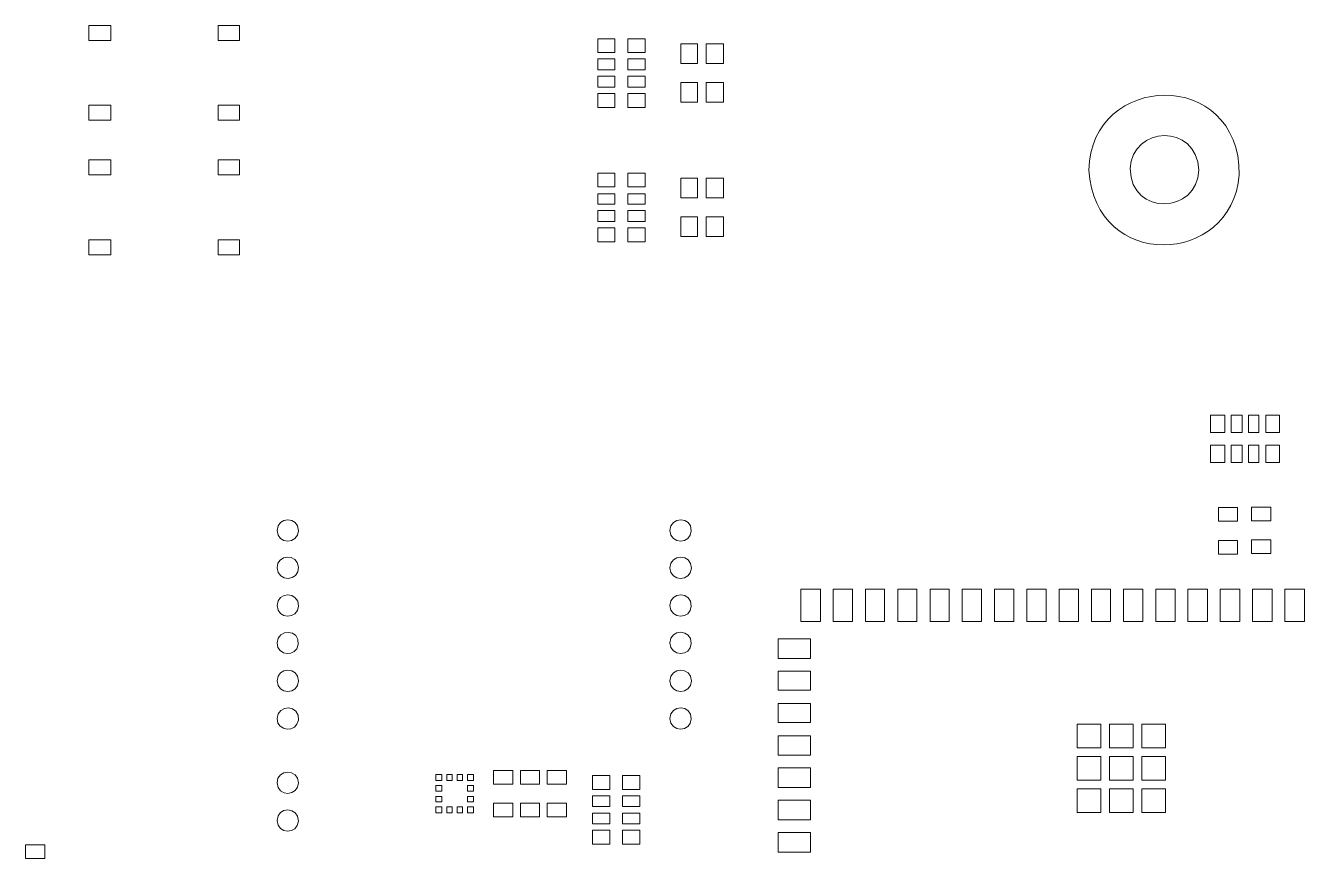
# Model space of a CAD drawing. Header units: inches. Extents: x 1.67 to 6.85, y 3.98 to 6.99.
# Drawn here: x 4.505 to 6.846, y 5.375 to 6.9 of the extents above; entities that cross this region are included whole.
import ezdxf

# ---------------------------------------------------------------- set-up
doc = ezdxf.new("R2010")
doc.units = ezdxf.units.IN
doc.header["$MEASUREMENT"] = 0
doc.layers.add('EBENE_1', color=7, linetype='Continuous')

# ---------------------------------------------------------------- blocks, each defined once
blk = doc.blocks.new('block 54')
at = {"layer": 'EBENE_1', "color": 7, "lineweight": 9, "true_color": 0xffffff}
blk.add_open_spline([(6.4514, 6.6357), (6.4551, 6.8152), (6.7273, 6.8244), (6.7267, 6.6268), (6.7131, 6.4583), (6.4616, 6.4502), (6.4514, 6.6357)], degree=3, knots=[0, 0, 0, 0, 1, 1, 1, 2, 2, 2, 2], dxfattribs=at)
blk = doc.blocks.new('block 55')
at = {"layer": 'EBENE_1', "color": 7, "lineweight": 9, "true_color": 0xffffff}
blk.add_open_spline([(6.6526, 6.6357), (6.6508, 6.5555), (6.5286, 6.5497), (6.5268, 6.6382), (6.5308, 6.7163), (6.6482, 6.7222), (6.6526, 6.6357)], degree=3, knots=[0, 0, 0, 0, 1, 1, 1, 2, 2, 2, 2], dxfattribs=at)
blk = doc.blocks.new('block 76')
at = {"layer": 'EBENE_1', "color": 7, "lineweight": 9, "true_color": 0xffffff}
blk.add_lwpolyline([(5.704, 6.5498), (5.704, 6.5139), (5.7349, 6.5139), (5.7349, 6.5498), (5.704, 6.5498)], dxfattribs=at)
blk = doc.blocks.new('block 77')
at = {"layer": 'EBENE_1', "color": 7, "lineweight": 9, "true_color": 0xffffff}
blk.add_lwpolyline([(5.7507, 6.6207), (5.7507, 6.5848), (5.7824, 6.5848), (5.7824, 6.6207), (5.7507, 6.6207)], dxfattribs=at)
blk = doc.blocks.new('block 78')
at = {"layer": 'EBENE_1', "color": 7, "lineweight": 9, "true_color": 0xffffff}
blk.add_lwpolyline([(5.7507, 6.5498), (5.7507, 6.5139), (5.7824, 6.5139), (5.7824, 6.5498), (5.7507, 6.5498)], dxfattribs=at)
blk = doc.blocks.new('block 79')
at = {"layer": 'EBENE_1', "color": 7, "lineweight": 9, "true_color": 0xffffff}
blk.add_lwpolyline([(5.704, 6.6207), (5.704, 6.5848), (5.7349, 6.5848), (5.7349, 6.6207), (5.704, 6.6207)], dxfattribs=at)
blk = doc.blocks.new('block 80')
at = {"layer": 'EBENE_1', "color": 7, "lineweight": 9, "true_color": 0xffffff}
blk.add_lwpolyline([(5.704, 6.8668), (5.704, 6.831), (5.7349, 6.831), (5.7349, 6.8668), (5.704, 6.8668)], dxfattribs=at)
blk = doc.blocks.new('block 81')
at = {"layer": 'EBENE_1', "color": 7, "lineweight": 9, "true_color": 0xffffff}
blk.add_lwpolyline([(5.7507, 6.7959), (5.7507, 6.76), (5.7824, 6.76), (5.7824, 6.7959), (5.7507, 6.7959)], dxfattribs=at)
blk = doc.blocks.new('block 82')
at = {"layer": 'EBENE_1', "color": 7, "lineweight": 9, "true_color": 0xffffff}
blk.add_lwpolyline([(5.7507, 6.8668), (5.7507, 6.831), (5.7824, 6.831), (5.7824, 6.8668), (5.7507, 6.8668)], dxfattribs=at)
blk = doc.blocks.new('block 83')
at = {"layer": 'EBENE_1', "color": 7, "lineweight": 9, "true_color": 0xffffff}
blk.add_lwpolyline([(5.704, 6.7959), (5.704, 6.76), (5.7349, 6.76), (5.7349, 6.7959), (5.704, 6.7959)], dxfattribs=at)
blk = doc.blocks.new('block 84')
at = {"layer": 'EBENE_1', "color": 7, "lineweight": 9, "true_color": 0xffffff}
blk.add_lwpolyline([(6.4892, 5.5619), (6.4892, 5.5186), (6.5325, 5.5186), (6.5325, 5.5619), (6.4892, 5.5619)], dxfattribs=at)
blk = doc.blocks.new('block 85')
at = {"layer": 'EBENE_1', "color": 7, "lineweight": 9, "true_color": 0xffffff}
blk.add_lwpolyline([(6.8101, 5.8681), (6.8101, 5.8089), (6.8459, 5.8089), (6.8459, 5.8681), (6.8101, 5.8681)], dxfattribs=at)
blk = doc.blocks.new('block 86')
at = {"layer": 'EBENE_1', "color": 7, "lineweight": 9, "true_color": 0xffffff}
blk.add_lwpolyline([(6.7509, 5.8681), (6.7509, 5.8089), (6.7868, 5.8089), (6.7868, 5.8681), (6.7509, 5.8681)], dxfattribs=at)
blk = doc.blocks.new('block 87')
at = {"layer": 'EBENE_1', "color": 7, "lineweight": 9, "true_color": 0xffffff}
blk.add_lwpolyline([(6.6917, 5.8681), (6.6917, 5.8089), (6.7276, 5.8089), (6.7276, 5.8681), (6.6917, 5.8681)], dxfattribs=at)
blk = doc.blocks.new('block 88')
at = {"layer": 'EBENE_1', "color": 7, "lineweight": 9, "true_color": 0xffffff}
blk.add_lwpolyline([(6.6326, 5.8681), (6.6326, 5.8089), (6.6684, 5.8089), (6.6684, 5.8681), (6.6326, 5.8681)], dxfattribs=at)
blk = doc.blocks.new('block 89')
at = {"layer": 'EBENE_1', "color": 7, "lineweight": 9, "true_color": 0xffffff}
blk.add_lwpolyline([(6.5742, 5.8681), (6.5742, 5.8089), (6.6092, 5.8089), (6.6092, 5.8681), (6.5742, 5.8681)], dxfattribs=at)
blk = doc.blocks.new('block 90')
at = {"layer": 'EBENE_1', "color": 7, "lineweight": 9, "true_color": 0xffffff}
blk.add_lwpolyline([(6.515, 5.8681), (6.515, 5.8089), (6.55, 5.8089), (6.55, 5.8681), (6.515, 5.8681)], dxfattribs=at)
blk = doc.blocks.new('block 91')
at = {"layer": 'EBENE_1', "color": 7, "lineweight": 9, "true_color": 0xffffff}
blk.add_lwpolyline([(6.4559, 5.8681), (6.4559, 5.8089), (6.4909, 5.8089), (6.4909, 5.8681), (6.4559, 5.8681)], dxfattribs=at)
blk = doc.blocks.new('block 92')
at = {"layer": 'EBENE_1', "color": 7, "lineweight": 9, "true_color": 0xffffff}
blk.add_lwpolyline([(6.3967, 5.8681), (6.3967, 5.8089), (6.4325, 5.8089), (6.4325, 5.8681), (6.3967, 5.8681)], dxfattribs=at)
blk = doc.blocks.new('block 93')
at = {"layer": 'EBENE_1', "color": 7, "lineweight": 9, "true_color": 0xffffff}
blk.add_lwpolyline([(6.3375, 5.8681), (6.3375, 5.8089), (6.3734, 5.8089), (6.3734, 5.8681), (6.3375, 5.8681)], dxfattribs=at)
blk = doc.blocks.new('block 94')
at = {"layer": 'EBENE_1', "color": 7, "lineweight": 9, "true_color": 0xffffff}
blk.add_lwpolyline([(6.2783, 5.8681), (6.2783, 5.8089), (6.3142, 5.8089), (6.3142, 5.8681), (6.2783, 5.8681)], dxfattribs=at)
blk = doc.blocks.new('block 95')
at = {"layer": 'EBENE_1', "color": 7, "lineweight": 9, "true_color": 0xffffff}
blk.add_lwpolyline([(6.2192, 5.8681), (6.2192, 5.8089), (6.255, 5.8089), (6.255, 5.8681), (6.2192, 5.8681)], dxfattribs=at)
blk = doc.blocks.new('block 96')
at = {"layer": 'EBENE_1', "color": 7, "lineweight": 9, "true_color": 0xffffff}
blk.add_lwpolyline([(6.1608, 5.8681), (6.1608, 5.8089), (6.1958, 5.8089), (6.1958, 5.8681), (6.1608, 5.8681)], dxfattribs=at)
blk = doc.blocks.new('block 97')
at = {"layer": 'EBENE_1', "color": 7, "lineweight": 9, "true_color": 0xffffff}
blk.add_lwpolyline([(6.1016, 5.8681), (6.1016, 5.8089), (6.1366, 5.8089), (6.1366, 5.8681), (6.1016, 5.8681)], dxfattribs=at)
blk = doc.blocks.new('block 98')
at = {"layer": 'EBENE_1', "color": 7, "lineweight": 9, "true_color": 0xffffff}
blk.add_lwpolyline([(6.0424, 5.8681), (6.0424, 5.8089), (6.0774, 5.8089), (6.0774, 5.8681), (6.0424, 5.8681)], dxfattribs=at)
blk = doc.blocks.new('block 99')
at = {"layer": 'EBENE_1', "color": 7, "lineweight": 9, "true_color": 0xffffff}
blk.add_lwpolyline([(5.9833, 5.8681), (5.9833, 5.8089), (6.0183, 5.8089), (6.0183, 5.8681), (5.9833, 5.8681)], dxfattribs=at)
blk = doc.blocks.new('block 100')
at = {"layer": 'EBENE_1', "color": 7, "lineweight": 9, "true_color": 0xffffff}
blk.add_lwpolyline([(5.9241, 5.8681), (5.9241, 5.8089), (5.9599, 5.8089), (5.9599, 5.8681), (5.9241, 5.8681)], dxfattribs=at)
blk = doc.blocks.new('block 117')
at = {"layer": 'EBENE_1', "color": 7, "lineweight": 9, "true_color": 0xffffff}
blk.add_lwpolyline([(5.8824, 5.7772), (5.8824, 5.7413), (5.9416, 5.7413), (5.9416, 5.7772), (5.8824, 5.7772)], dxfattribs=at)
blk = doc.blocks.new('block 118')
at = {"layer": 'EBENE_1', "color": 7, "lineweight": 9, "true_color": 0xffffff}
blk.add_lwpolyline([(5.8824, 5.718), (5.8824, 5.6829), (5.9416, 5.6829), (5.9416, 5.718), (5.8824, 5.718)], dxfattribs=at)
blk = doc.blocks.new('block 119')
at = {"layer": 'EBENE_1', "color": 7, "lineweight": 9, "true_color": 0xffffff}
blk.add_lwpolyline([(5.8824, 5.6587), (5.8824, 5.6237), (5.9416, 5.6237), (5.9416, 5.6587), (5.8824, 5.6587)], dxfattribs=at)
blk = doc.blocks.new('block 120')
at = {"layer": 'EBENE_1', "color": 7, "lineweight": 9, "true_color": 0xffffff}
blk.add_lwpolyline([(5.8824, 5.5995), (5.8824, 5.5644), (5.9416, 5.5644), (5.9416, 5.5995), (5.8824, 5.5995)], dxfattribs=at)
blk = doc.blocks.new('block 121')
at = {"layer": 'EBENE_1', "color": 7, "lineweight": 9, "true_color": 0xffffff}
blk.add_lwpolyline([(5.8824, 5.5411), (5.8824, 5.5052), (5.9416, 5.5052), (5.9416, 5.5411), (5.8824, 5.5411)], dxfattribs=at)
blk = doc.blocks.new('block 125')
at = {"layer": 'EBENE_1', "color": 7, "lineweight": 9, "true_color": 0xffffff}
blk.add_lwpolyline([(6.4892, 5.6212), (6.4892, 5.5778), (6.5325, 5.5778), (6.5325, 5.6212), (6.4892, 5.6212)], dxfattribs=at)
blk = doc.blocks.new('block 126')
at = {"layer": 'EBENE_1', "color": 7, "lineweight": 9, "true_color": 0xffffff}
blk.add_lwpolyline([(6.4892, 5.5027), (6.4892, 5.4593), (6.5325, 5.4593), (6.5325, 5.5027), (6.4892, 5.5027)], dxfattribs=at)
blk = doc.blocks.new('block 127')
at = {"layer": 'EBENE_1', "color": 7, "lineweight": 9, "true_color": 0xffffff}
blk.add_lwpolyline([(6.43, 5.6212), (6.43, 5.5778), (6.4734, 5.5778), (6.4734, 5.6212), (6.43, 5.6212)], dxfattribs=at)
blk = doc.blocks.new('block 128')
at = {"layer": 'EBENE_1', "color": 7, "lineweight": 9, "true_color": 0xffffff}
blk.add_lwpolyline([(6.43, 5.5619), (6.43, 5.5186), (6.4734, 5.5186), (6.4734, 5.5619), (6.43, 5.5619)], dxfattribs=at)
blk = doc.blocks.new('block 129')
at = {"layer": 'EBENE_1', "color": 7, "lineweight": 9, "true_color": 0xffffff}
blk.add_lwpolyline([(6.43, 5.5027), (6.43, 5.4593), (6.4734, 5.4593), (6.4734, 5.5027), (6.43, 5.5027)], dxfattribs=at)
blk = doc.blocks.new('block 130')
at = {"layer": 'EBENE_1', "color": 7, "lineweight": 9, "true_color": 0xffffff}
blk.add_lwpolyline([(6.5484, 5.6212), (6.5484, 5.5778), (6.5917, 5.5778), (6.5917, 5.6212), (6.5484, 5.6212)], dxfattribs=at)
blk = doc.blocks.new('block 131')
at = {"layer": 'EBENE_1', "color": 7, "lineweight": 9, "true_color": 0xffffff}
blk.add_lwpolyline([(6.5484, 5.5619), (6.5484, 5.5186), (6.5917, 5.5186), (6.5917, 5.5619), (6.5484, 5.5619)], dxfattribs=at)
blk = doc.blocks.new('block 132')
at = {"layer": 'EBENE_1', "color": 7, "lineweight": 9, "true_color": 0xffffff}
blk.add_lwpolyline([(6.5484, 5.5027), (6.5484, 5.4593), (6.5917, 5.4593), (6.5917, 5.5027), (6.5484, 5.5027)], dxfattribs=at)
blk = doc.blocks.new('block 133')
at = {"layer": 'EBENE_1', "color": 7, "lineweight": 9, "true_color": 0xffffff}
blk.add_lwpolyline([(5.8824, 5.4818), (5.8824, 5.446), (5.9416, 5.446), (5.9416, 5.4818), (5.8824, 5.4818)], dxfattribs=at)
blk = doc.blocks.new('block 134')
at = {"layer": 'EBENE_1', "color": 7, "lineweight": 9, "true_color": 0xffffff}
blk.add_lwpolyline([(5.8824, 5.4226), (5.8824, 5.3867), (5.9416, 5.3867), (5.9416, 5.4226), (5.8824, 5.4226)], dxfattribs=at)
blk = doc.blocks.new('block 217')
at = {"layer": 'EBENE_1', "color": 7, "lineweight": 9, "true_color": 0xffffff}
blk.add_lwpolyline([(5.6074, 6.5298), (5.6074, 6.5039), (5.639, 6.5039), (5.639, 6.5298), (5.6074, 6.5298)], dxfattribs=at)
blk = doc.blocks.new('block 218')
at = {"layer": 'EBENE_1', "color": 7, "lineweight": 9, "true_color": 0xffffff}
blk.add_lwpolyline([(5.6074, 6.5923), (5.6074, 6.5732), (5.639, 6.5732), (5.639, 6.5923), (5.6074, 6.5923)], dxfattribs=at)
blk = doc.blocks.new('block 219')
at = {"layer": 'EBENE_1', "color": 7, "lineweight": 9, "true_color": 0xffffff}
blk.add_lwpolyline([(5.6074, 6.5615), (5.6074, 6.5415), (5.639, 6.5415), (5.639, 6.5615), (5.6074, 6.5615)], dxfattribs=at)
blk = doc.blocks.new('block 220')
at = {"layer": 'EBENE_1', "color": 7, "lineweight": 9, "true_color": 0xffffff}
blk.add_lwpolyline([(5.6074, 6.6299), (5.6074, 6.6049), (5.639, 6.6049), (5.639, 6.6299), (5.6074, 6.6299)], dxfattribs=at)
blk = doc.blocks.new('block 221')
at = {"layer": 'EBENE_1', "color": 7, "lineweight": 9, "true_color": 0xffffff}
blk.add_lwpolyline([(5.5524, 6.5298), (5.5524, 6.5039), (5.5832, 6.5039), (5.5832, 6.5298), (5.5524, 6.5298)], dxfattribs=at)
blk = doc.blocks.new('block 222')
at = {"layer": 'EBENE_1', "color": 7, "lineweight": 9, "true_color": 0xffffff}
blk.add_lwpolyline([(5.5524, 6.5923), (5.5524, 6.5732), (5.5832, 6.5732), (5.5832, 6.5923), (5.5524, 6.5923)], dxfattribs=at)
blk = doc.blocks.new('block 223')
at = {"layer": 'EBENE_1', "color": 7, "lineweight": 9, "true_color": 0xffffff}
blk.add_lwpolyline([(5.5524, 6.5615), (5.5524, 6.5415), (5.5832, 6.5415), (5.5832, 6.5615), (5.5524, 6.5615)], dxfattribs=at)
blk = doc.blocks.new('block 224')
at = {"layer": 'EBENE_1', "color": 7, "lineweight": 9, "true_color": 0xffffff}
blk.add_lwpolyline([(5.5524, 6.6299), (5.5524, 6.6049), (5.5832, 6.6049), (5.5832, 6.6299), (5.5524, 6.6299)], dxfattribs=at)
blk = doc.blocks.new('block 225')
at = {"layer": 'EBENE_1', "color": 7, "lineweight": 9, "true_color": 0xffffff}
blk.add_lwpolyline([(6.7751, 6.1869), (6.7751, 6.1552), (6.8001, 6.1552), (6.8001, 6.1869), (6.7751, 6.1869)], dxfattribs=at)
blk = doc.blocks.new('block 226')
at = {"layer": 'EBENE_1', "color": 7, "lineweight": 9, "true_color": 0xffffff}
blk.add_lwpolyline([(6.7118, 6.1869), (6.7118, 6.1552), (6.7318, 6.1552), (6.7318, 6.1869), (6.7118, 6.1869)], dxfattribs=at)
blk = doc.blocks.new('block 227')
at = {"layer": 'EBENE_1', "color": 7, "lineweight": 9, "true_color": 0xffffff}
blk.add_lwpolyline([(6.7434, 6.1869), (6.7434, 6.1552), (6.7626, 6.1552), (6.7626, 6.1869), (6.7434, 6.1869)], dxfattribs=at)
blk = doc.blocks.new('block 228')
at = {"layer": 'EBENE_1', "color": 7, "lineweight": 9, "true_color": 0xffffff}
blk.add_lwpolyline([(6.6742, 6.1869), (6.6742, 6.1552), (6.7001, 6.1552), (6.7001, 6.1869), (6.6742, 6.1869)], dxfattribs=at)
blk = doc.blocks.new('block 229')
at = {"layer": 'EBENE_1', "color": 7, "lineweight": 9, "true_color": 0xffffff}
blk.add_lwpolyline([(6.7751, 6.1318), (6.7751, 6.1001), (6.8001, 6.1001), (6.8001, 6.1318), (6.7751, 6.1318)], dxfattribs=at)
blk = doc.blocks.new('block 230')
at = {"layer": 'EBENE_1', "color": 7, "lineweight": 9, "true_color": 0xffffff}
blk.add_lwpolyline([(6.7118, 6.1318), (6.7118, 6.1001), (6.7318, 6.1001), (6.7318, 6.1318), (6.7118, 6.1318)], dxfattribs=at)
blk = doc.blocks.new('block 231')
at = {"layer": 'EBENE_1', "color": 7, "lineweight": 9, "true_color": 0xffffff}
blk.add_lwpolyline([(6.7434, 6.1318), (6.7434, 6.1001), (6.7626, 6.1001), (6.7626, 6.1318), (6.7434, 6.1318)], dxfattribs=at)
blk = doc.blocks.new('block 232')
at = {"layer": 'EBENE_1', "color": 7, "lineweight": 9, "true_color": 0xffffff}
blk.add_lwpolyline([(6.6742, 6.1318), (6.6742, 6.1001), (6.7001, 6.1001), (6.7001, 6.1318), (6.6742, 6.1318)], dxfattribs=at)
blk = doc.blocks.new('block 233')
at = {"layer": 'EBENE_1', "color": 7, "lineweight": 9, "true_color": 0xffffff}
blk.add_lwpolyline([(5.6074, 6.7759), (5.6074, 6.75), (5.639, 6.75), (5.639, 6.7759), (5.6074, 6.7759)], dxfattribs=at)
blk = doc.blocks.new('block 234')
at = {"layer": 'EBENE_1', "color": 7, "lineweight": 9, "true_color": 0xffffff}
blk.add_lwpolyline([(5.6074, 6.8393), (5.6074, 6.8193), (5.639, 6.8193), (5.639, 6.8393), (5.6074, 6.8393)], dxfattribs=at)
blk = doc.blocks.new('block 235')
at = {"layer": 'EBENE_1', "color": 7, "lineweight": 9, "true_color": 0xffffff}
blk.add_lwpolyline([(5.6074, 6.8076), (5.6074, 6.7876), (5.639, 6.7876), (5.639, 6.8076), (5.6074, 6.8076)], dxfattribs=at)
blk = doc.blocks.new('block 236')
at = {"layer": 'EBENE_1', "color": 7, "lineweight": 9, "true_color": 0xffffff}
blk.add_lwpolyline([(5.6074, 6.876), (5.6074, 6.851), (5.639, 6.851), (5.639, 6.876), (5.6074, 6.876)], dxfattribs=at)
blk = doc.blocks.new('block 237')
at = {"layer": 'EBENE_1', "color": 7, "lineweight": 9, "true_color": 0xffffff}
blk.add_lwpolyline([(5.5524, 6.7759), (5.5524, 6.75), (5.5832, 6.75), (5.5832, 6.7759), (5.5524, 6.7759)], dxfattribs=at)
blk = doc.blocks.new('block 238')
at = {"layer": 'EBENE_1', "color": 7, "lineweight": 9, "true_color": 0xffffff}
blk.add_lwpolyline([(5.5524, 6.8393), (5.5524, 6.8193), (5.5832, 6.8193), (5.5832, 6.8393), (5.5524, 6.8393)], dxfattribs=at)
blk = doc.blocks.new('block 239')
at = {"layer": 'EBENE_1', "color": 7, "lineweight": 9, "true_color": 0xffffff}
blk.add_lwpolyline([(5.5524, 6.8076), (5.5524, 6.7876), (5.5832, 6.7876), (5.5832, 6.8076), (5.5524, 6.8076)], dxfattribs=at)
blk = doc.blocks.new('block 240')
at = {"layer": 'EBENE_1', "color": 7, "lineweight": 9, "true_color": 0xffffff}
blk.add_lwpolyline([(5.5524, 6.876), (5.5524, 6.851), (5.5832, 6.851), (5.5832, 6.876), (5.5524, 6.876)], dxfattribs=at)
blk = doc.blocks.new('block 273')
at = {"layer": 'EBENE_1', "color": 7, "lineweight": 9, "true_color": 0xffffff}
blk.add_lwpolyline([(5.5423, 5.5269), (5.5423, 5.501), (5.574, 5.501), (5.574, 5.5269), (5.5423, 5.5269)], dxfattribs=at)
blk = doc.blocks.new('block 274')
at = {"layer": 'EBENE_1', "color": 7, "lineweight": 9, "true_color": 0xffffff}
blk.add_lwpolyline([(5.5423, 5.4577), (5.5423, 5.4385), (5.574, 5.4385), (5.574, 5.4577), (5.5423, 5.4577)], dxfattribs=at)
blk = doc.blocks.new('block 275')
at = {"layer": 'EBENE_1', "color": 7, "lineweight": 9, "true_color": 0xffffff}
blk.add_lwpolyline([(5.5423, 5.4894), (5.5423, 5.4702), (5.574, 5.4702), (5.574, 5.4894), (5.5423, 5.4894)], dxfattribs=at)
blk = doc.blocks.new('block 276')
at = {"layer": 'EBENE_1', "color": 7, "lineweight": 9, "true_color": 0xffffff}
blk.add_lwpolyline([(5.5423, 5.4268), (5.5423, 5.4009), (5.574, 5.4009), (5.574, 5.4268), (5.5423, 5.4268)], dxfattribs=at)
blk = doc.blocks.new('block 277')
at = {"layer": 'EBENE_1', "color": 7, "lineweight": 9, "true_color": 0xffffff}
blk.add_lwpolyline([(5.5974, 5.5269), (5.5974, 5.501), (5.629, 5.501), (5.629, 5.5269), (5.5974, 5.5269)], dxfattribs=at)
blk = doc.blocks.new('block 278')
at = {"layer": 'EBENE_1', "color": 7, "lineweight": 9, "true_color": 0xffffff}
blk.add_lwpolyline([(5.5974, 5.4577), (5.5974, 5.4385), (5.629, 5.4385), (5.629, 5.4577), (5.5974, 5.4577)], dxfattribs=at)
blk = doc.blocks.new('block 279')
at = {"layer": 'EBENE_1', "color": 7, "lineweight": 9, "true_color": 0xffffff}
blk.add_lwpolyline([(5.5974, 5.4894), (5.5974, 5.4702), (5.629, 5.4702), (5.629, 5.4894), (5.5974, 5.4894)], dxfattribs=at)
blk = doc.blocks.new('block 280')
at = {"layer": 'EBENE_1', "color": 7, "lineweight": 9, "true_color": 0xffffff}
blk.add_lwpolyline([(5.5974, 5.4268), (5.5974, 5.4009), (5.629, 5.4009), (5.629, 5.4268), (5.5974, 5.4268)], dxfattribs=at)
blk = doc.blocks.new('block 306')
at = {"layer": 'EBENE_1', "color": 7, "lineweight": 9, "true_color": 0xffffff}
blk.add_lwpolyline([(4.8572, 6.7542), (4.8572, 6.7267), (4.8964, 6.7267), (4.8964, 6.7542), (4.8572, 6.7542)], dxfattribs=at)
blk = doc.blocks.new('block 307')
at = {"layer": 'EBENE_1', "color": 7, "lineweight": 9, "true_color": 0xffffff}
blk.add_lwpolyline([(4.8572, 6.9002), (4.8572, 6.8727), (4.8964, 6.8727), (4.8964, 6.9002), (4.8572, 6.9002)], dxfattribs=at)
blk = doc.blocks.new('block 308')
at = {"layer": 'EBENE_1', "color": 7, "lineweight": 9, "true_color": 0xffffff}
blk.add_lwpolyline([(4.6205, 6.9002), (4.6205, 6.8727), (4.6605, 6.8727), (4.6605, 6.9002), (4.6205, 6.9002)], dxfattribs=at)
blk = doc.blocks.new('block 309')
at = {"layer": 'EBENE_1', "color": 7, "lineweight": 9, "true_color": 0xffffff}
blk.add_lwpolyline([(4.6205, 6.7542), (4.6205, 6.7267), (4.6605, 6.7267), (4.6605, 6.7542), (4.6205, 6.7542)], dxfattribs=at)
blk = doc.blocks.new('block 310')
at = {"layer": 'EBENE_1', "color": 7, "lineweight": 9, "true_color": 0xffffff}
blk.add_lwpolyline([(4.6205, 6.5081), (4.6205, 6.4805), (4.6605, 6.4805), (4.6605, 6.5081), (4.6205, 6.5081)], dxfattribs=at)
blk = doc.blocks.new('block 311')
at = {"layer": 'EBENE_1', "color": 7, "lineweight": 9, "true_color": 0xffffff}
blk.add_lwpolyline([(4.6205, 6.6541), (4.6205, 6.6266), (4.6605, 6.6266), (4.6605, 6.6541), (4.6205, 6.6541)], dxfattribs=at)
blk = doc.blocks.new('block 312')
at = {"layer": 'EBENE_1', "color": 7, "lineweight": 9, "true_color": 0xffffff}
blk.add_lwpolyline([(4.8572, 6.6541), (4.8572, 6.6266), (4.8964, 6.6266), (4.8964, 6.6541), (4.8572, 6.6541)], dxfattribs=at)
blk = doc.blocks.new('block 313')
at = {"layer": 'EBENE_1', "color": 7, "lineweight": 9, "true_color": 0xffffff}
blk.add_lwpolyline([(4.8572, 6.5081), (4.8572, 6.4805), (4.8964, 6.4805), (4.8964, 6.5081), (4.8572, 6.5081)], dxfattribs=at)
blk = doc.blocks.new('block 345')
at = {"layer": 'EBENE_1', "color": 7, "lineweight": 9, "true_color": 0xffffff}
blk.add_lwpolyline([(6.6884, 6.0175), (6.6884, 5.9925), (6.7234, 5.9925), (6.7234, 6.0175), (6.6884, 6.0175)], dxfattribs=at)
blk = doc.blocks.new('block 346')
at = {"layer": 'EBENE_1', "color": 7, "lineweight": 9, "true_color": 0xffffff}
blk.add_lwpolyline([(6.6884, 5.9574), (6.6884, 5.9324), (6.7234, 5.9324), (6.7234, 5.9574), (6.6884, 5.9574)], dxfattribs=at)
blk = doc.blocks.new('block 347')
at = {"layer": 'EBENE_1', "color": 7, "lineweight": 9, "true_color": 0xffffff}
blk.add_lwpolyline([(6.7492, 6.0183), (6.7492, 5.9933), (6.7843, 5.9933), (6.7843, 6.0183), (6.7492, 6.0183)], dxfattribs=at)
blk = doc.blocks.new('block 348')
at = {"layer": 'EBENE_1', "color": 7, "lineweight": 9, "true_color": 0xffffff}
blk.add_lwpolyline([(6.7492, 5.9583), (6.7492, 5.9332), (6.7843, 5.9332), (6.7843, 5.9583), (6.7492, 5.9583)], dxfattribs=at)
blk = doc.blocks.new('block 428')
at = {"layer": 'EBENE_1', "color": 7, "lineweight": 9, "true_color": 0xffffff}
blk.add_lwpolyline([(5.2556, 5.5286), (5.2556, 5.5177), (5.2665, 5.5177), (5.2665, 5.5286), (5.2556, 5.5286)], dxfattribs=at)
blk = doc.blocks.new('block 429')
at = {"layer": 'EBENE_1', "color": 7, "lineweight": 9, "true_color": 0xffffff}
blk.add_lwpolyline([(5.2556, 5.5085), (5.2556, 5.4985), (5.2665, 5.4985), (5.2665, 5.5085), (5.2556, 5.5085)], dxfattribs=at)
blk = doc.blocks.new('block 430')
at = {"layer": 'EBENE_1', "color": 7, "lineweight": 9, "true_color": 0xffffff}
blk.add_lwpolyline([(5.2556, 5.4885), (5.2556, 5.4785), (5.2665, 5.4785), (5.2665, 5.4885), (5.2556, 5.4885)], dxfattribs=at)
blk = doc.blocks.new('block 431')
at = {"layer": 'EBENE_1', "color": 7, "lineweight": 9, "true_color": 0xffffff}
blk.add_lwpolyline([(5.2556, 5.4693), (5.2556, 5.4585), (5.2665, 5.4585), (5.2665, 5.4693), (5.2556, 5.4693)], dxfattribs=at)
blk = doc.blocks.new('block 432')
at = {"layer": 'EBENE_1', "color": 7, "lineweight": 9, "true_color": 0xffffff}
blk.add_lwpolyline([(5.2756, 5.4693), (5.2756, 5.4585), (5.2856, 5.4585), (5.2856, 5.4693), (5.2756, 5.4693)], dxfattribs=at)
blk = doc.blocks.new('block 433')
at = {"layer": 'EBENE_1', "color": 7, "lineweight": 9, "true_color": 0xffffff}
blk.add_lwpolyline([(5.2948, 5.4693), (5.2948, 5.4585), (5.3048, 5.4585), (5.3048, 5.4693), (5.2948, 5.4693)], dxfattribs=at)
blk = doc.blocks.new('block 434')
at = {"layer": 'EBENE_1', "color": 7, "lineweight": 9, "true_color": 0xffffff}
blk.add_lwpolyline([(5.314, 5.4693), (5.314, 5.4585), (5.3248, 5.4585), (5.3248, 5.4693), (5.314, 5.4693)], dxfattribs=at)
blk = doc.blocks.new('block 435')
at = {"layer": 'EBENE_1', "color": 7, "lineweight": 9, "true_color": 0xffffff}
blk.add_lwpolyline([(5.314, 5.4885), (5.314, 5.4785), (5.3248, 5.4785), (5.3248, 5.4885), (5.314, 5.4885)], dxfattribs=at)
blk = doc.blocks.new('block 436')
at = {"layer": 'EBENE_1', "color": 7, "lineweight": 9, "true_color": 0xffffff}
blk.add_lwpolyline([(5.314, 5.5085), (5.314, 5.4985), (5.3248, 5.4985), (5.3248, 5.5085), (5.314, 5.5085)], dxfattribs=at)
blk = doc.blocks.new('block 437')
at = {"layer": 'EBENE_1', "color": 7, "lineweight": 9, "true_color": 0xffffff}
blk.add_lwpolyline([(5.314, 5.5286), (5.314, 5.5177), (5.3248, 5.5177), (5.3248, 5.5286), (5.314, 5.5286)], dxfattribs=at)
blk = doc.blocks.new('block 438')
at = {"layer": 'EBENE_1', "color": 7, "lineweight": 9, "true_color": 0xffffff}
blk.add_lwpolyline([(5.2948, 5.5286), (5.2948, 5.5177), (5.3048, 5.5177), (5.3048, 5.5286), (5.2948, 5.5286)], dxfattribs=at)
blk = doc.blocks.new('block 439')
at = {"layer": 'EBENE_1', "color": 7, "lineweight": 9, "true_color": 0xffffff}
blk.add_lwpolyline([(5.2756, 5.5286), (5.2756, 5.5177), (5.2856, 5.5177), (5.2856, 5.5286), (5.2756, 5.5286)], dxfattribs=at)
blk = doc.blocks.new('block 440')
at = {"layer": 'EBENE_1', "color": 7, "lineweight": 9, "true_color": 0xffffff}
blk.add_lwpolyline([(5.3615, 5.476), (5.3615, 5.451), (5.3965, 5.451), (5.3965, 5.476), (5.3615, 5.476)], dxfattribs=at)
blk = doc.blocks.new('block 441')
at = {"layer": 'EBENE_1', "color": 7, "lineweight": 9, "true_color": 0xffffff}
blk.add_lwpolyline([(5.3615, 5.5361), (5.3615, 5.5111), (5.3965, 5.5111), (5.3965, 5.5361), (5.3615, 5.5361)], dxfattribs=at)
blk = doc.blocks.new('block 442')
at = {"layer": 'EBENE_1', "color": 7, "lineweight": 9, "true_color": 0xffffff}
blk.add_lwpolyline([(5.4106, 5.476), (5.4106, 5.451), (5.4457, 5.451), (5.4457, 5.476), (5.4106, 5.476)], dxfattribs=at)
blk = doc.blocks.new('block 443')
at = {"layer": 'EBENE_1', "color": 7, "lineweight": 9, "true_color": 0xffffff}
blk.add_lwpolyline([(5.4106, 5.5361), (5.4106, 5.5111), (5.4457, 5.5111), (5.4457, 5.5361), (5.4106, 5.5361)], dxfattribs=at)
blk = doc.blocks.new('block 444')
at = {"layer": 'EBENE_1', "color": 7, "lineweight": 9, "true_color": 0xffffff}
blk.add_lwpolyline([(5.4598, 5.476), (5.4598, 5.451), (5.4948, 5.451), (5.4948, 5.476), (5.4598, 5.476)], dxfattribs=at)
blk = doc.blocks.new('block 445')
at = {"layer": 'EBENE_1', "color": 7, "lineweight": 9, "true_color": 0xffffff}
blk.add_lwpolyline([(5.4598, 5.5361), (5.4598, 5.5111), (5.4948, 5.5111), (5.4948, 5.5361), (5.4598, 5.5361)], dxfattribs=at)
blk = doc.blocks.new('block 446')
at = {"layer": 'EBENE_1', "color": 7, "lineweight": 9, "true_color": 0xffffff}
blk.add_open_spline([(4.965, 5.5136), (4.9653, 5.5388), (5.0036, 5.5401), (5.0045, 5.5136), (5.0042, 5.4884), (4.966, 5.4869), (4.965, 5.5136)], degree=3, knots=[0, 0, 0, 0, 1, 1, 1, 2, 2, 2, 2], dxfattribs=at)
blk = doc.blocks.new('block 447')
at = {"layer": 'EBENE_1', "color": 7, "lineweight": 9, "true_color": 0xffffff}
blk.add_open_spline([(4.965, 5.4443), (4.9653, 5.4701), (5.0049, 5.4707), (5.0041, 5.4433), (5.0031, 5.4186), (4.9656, 5.4185), (4.965, 5.4443)], degree=3, knots=[0, 0, 0, 0, 1, 1, 1, 2, 2, 2, 2], dxfattribs=at)
blk = doc.blocks.new('block 449')
at = {"layer": 'EBENE_1', "color": 7, "lineweight": 9, "true_color": 0xffffff}
blk.add_open_spline([(5.6843, 5.9074), (5.6846, 5.9332), (5.7242, 5.9336), (5.7237, 5.9064), (5.7223, 5.8818), (5.6851, 5.8814), (5.6843, 5.9074)], degree=3, knots=[0, 0, 0, 0, 1, 1, 1, 2, 2, 2, 2], dxfattribs=at)
blk = doc.blocks.new('block 450')
at = {"layer": 'EBENE_1', "color": 7, "lineweight": 9, "true_color": 0xffffff}
blk.add_open_spline([(5.6843, 5.8381), (5.6847, 5.8639), (5.7242, 5.8645), (5.7234, 5.8371), (5.7224, 5.8124), (5.685, 5.8123), (5.6843, 5.8381)], degree=3, knots=[0, 0, 0, 0, 1, 1, 1, 2, 2, 2, 2], dxfattribs=at)
blk = doc.blocks.new('block 451')
at = {"layer": 'EBENE_1', "color": 7, "lineweight": 9, "true_color": 0xffffff}
blk.add_open_spline([(5.6843, 5.7697), (5.6846, 5.7954), (5.7242, 5.7961), (5.7234, 5.7686), (5.7224, 5.744), (5.685, 5.7439), (5.6843, 5.7697)], degree=3, knots=[0, 0, 0, 0, 1, 1, 1, 2, 2, 2, 2], dxfattribs=at)
blk = doc.blocks.new('block 452')
at = {"layer": 'EBENE_1', "color": 7, "lineweight": 9, "true_color": 0xffffff}
blk.add_open_spline([(5.6843, 5.7004), (5.6847, 5.7261), (5.7234, 5.7268), (5.7238, 5.7001), (5.7229, 5.675), (5.6852, 5.6742), (5.6843, 5.7004)], degree=3, knots=[0, 0, 0, 0, 1, 1, 1, 2, 2, 2, 2], dxfattribs=at)
blk = doc.blocks.new('block 453')
at = {"layer": 'EBENE_1', "color": 7, "lineweight": 9, "true_color": 0xffffff}
blk.add_open_spline([(5.6843, 5.6312), (5.6848, 5.657), (5.724, 5.6575), (5.7234, 5.6304), (5.7226, 5.6054), (5.685, 5.6054), (5.6843, 5.6312)], degree=3, knots=[0, 0, 0, 0, 1, 1, 1, 2, 2, 2, 2], dxfattribs=at)
blk = doc.blocks.new('block 454')
at = {"layer": 'EBENE_1', "color": 7, "lineweight": 9, "true_color": 0xffffff}
blk.add_open_spline([(5.6843, 5.9758), (5.6845, 6.0014), (5.7242, 6.0023), (5.7234, 5.9749), (5.7225, 5.9501), (5.6851, 5.9498), (5.6843, 5.9758)], degree=3, knots=[0, 0, 0, 0, 1, 1, 1, 2, 2, 2, 2], dxfattribs=at)
blk = doc.blocks.new('block 455')
at = {"layer": 'EBENE_1', "color": 7, "lineweight": 9, "true_color": 0xffffff}
blk.add_open_spline([(4.965, 5.6312), (4.9656, 5.6583), (5.0072, 5.6567), (5.0042, 5.6283), (5.0008, 5.6051), (4.9655, 5.6065), (4.965, 5.6312)], degree=3, knots=[0, 0, 0, 0, 1, 1, 1, 2, 2, 2, 2], dxfattribs=at)
blk = doc.blocks.new('block 456')
at = {"layer": 'EBENE_1', "color": 7, "lineweight": 9, "true_color": 0xffffff}
blk.add_open_spline([(4.965, 5.7004), (4.9654, 5.726), (5.0042, 5.7268), (5.0044, 5.7001), (5.0036, 5.6749), (4.9659, 5.6742), (4.965, 5.7004)], degree=3, knots=[0, 0, 0, 0, 1, 1, 1, 2, 2, 2, 2], dxfattribs=at)
blk = doc.blocks.new('block 457')
at = {"layer": 'EBENE_1', "color": 7, "lineweight": 9, "true_color": 0xffffff}
blk.add_open_spline([(4.965, 5.7697), (4.9656, 5.7968), (5.0075, 5.7953), (5.0039, 5.7666), (5.0006, 5.7434), (4.9655, 5.7452), (4.965, 5.7697)], degree=3, knots=[0, 0, 0, 0, 1, 1, 1, 2, 2, 2, 2], dxfattribs=at)
blk = doc.blocks.new('block 458')
at = {"layer": 'EBENE_1', "color": 7, "lineweight": 9, "true_color": 0xffffff}
blk.add_open_spline([(4.965, 5.8381), (4.9657, 5.8642), (5.0046, 5.8644), (5.0044, 5.837), (5.0029, 5.8124), (4.9657, 5.8123), (4.965, 5.8381)], degree=3, knots=[0, 0, 0, 0, 1, 1, 1, 2, 2, 2, 2], dxfattribs=at)
blk = doc.blocks.new('block 459')
at = {"layer": 'EBENE_1', "color": 7, "lineweight": 9, "true_color": 0xffffff}
blk.add_open_spline([(4.965, 5.9074), (4.9651, 5.9318), (5.0026, 5.9345), (5.0041, 5.9083), (5.0054, 5.8824), (4.9661, 5.8802), (4.965, 5.9074)], degree=3, knots=[0, 0, 0, 0, 1, 1, 1, 2, 2, 2, 2], dxfattribs=at)
blk = doc.blocks.new('block 460')
at = {"layer": 'EBENE_1', "color": 7, "lineweight": 9, "true_color": 0xffffff}
blk.add_open_spline([(4.965, 5.9758), (4.9654, 6.0014), (5.0046, 6.0023), (5.0041, 5.975), (5.0033, 5.9501), (4.9658, 5.9498), (4.965, 5.9758)], degree=3, knots=[0, 0, 0, 0, 1, 1, 1, 2, 2, 2, 2], dxfattribs=at)
blk = doc.blocks.new('block 507')
at = {"layer": 'EBENE_1', "color": 7, "lineweight": 9, "true_color": 0xffffff}
blk.add_lwpolyline([(4.5046, 5.4001), (4.5046, 5.3751), (4.5397, 5.3751), (4.5397, 5.4001), (4.5046, 5.4001)], dxfattribs=at)

msp = doc.modelspace()

# ---------------------------------------------------------------- block references
at = {"layer": 'EBENE_1'}
for name in ['block 308', 'block 307', 'block 240', 'block 236', 'block 80', 'block 82', 'block 238', 'block 234', 'block 54', 'block 239', 'block 235', 'block 83', 'block 81', 'block 237', 'block 233', 'block 309', 'block 306', 'block 55', 'block 311', 'block 312', 'block 224', 'block 220', 'block 79', 'block 77', 'block 222', 'block 218', 'block 223', 'block 219', 'block 76', 'block 78', 'block 221', 'block 217', 'block 310', 'block 313', 'block 228', 'block 226', 'block 227', 'block 225', 'block 232', 'block 230', 'block 231', 'block 229', 'block 345', 'block 347', 'block 460', 'block 454', 'block 346', 'block 348', 'block 459', 'block 449', 'block 458', 'block 450', 'block 100', 'block 99', 'block 98', 'block 97', 'block 96', 'block 95', 'block 94', 'block 93', 'block 92', 'block 91', 'block 90', 'block 89', 'block 88', 'block 87', 'block 86', 'block 85', 'block 457', 'block 451', 'block 117', 'block 456', 'block 452', 'block 118', 'block 455', 'block 453', 'block 119', 'block 127', 'block 125', 'block 130', 'block 120', 'block 128', 'block 84', 'block 131', 'block 446', 'block 428', 'block 439', 'block 438', 'block 437', 'block 441', 'block 443', 'block 445', 'block 273', 'block 277', 'block 121', 'block 429', 'block 436', 'block 129', 'block 126', 'block 132', 'block 430', 'block 435', 'block 275', 'block 279', 'block 133', 'block 447', 'block 431', 'block 432', 'block 433', 'block 434', 'block 440', 'block 442', 'block 444', 'block 274', 'block 278', 'block 276', 'block 280', 'block 134', 'block 507']:
    msp.add_blockref(name, (0, 0), dxfattribs=at)

doc.saveas('drawing.dxf')
